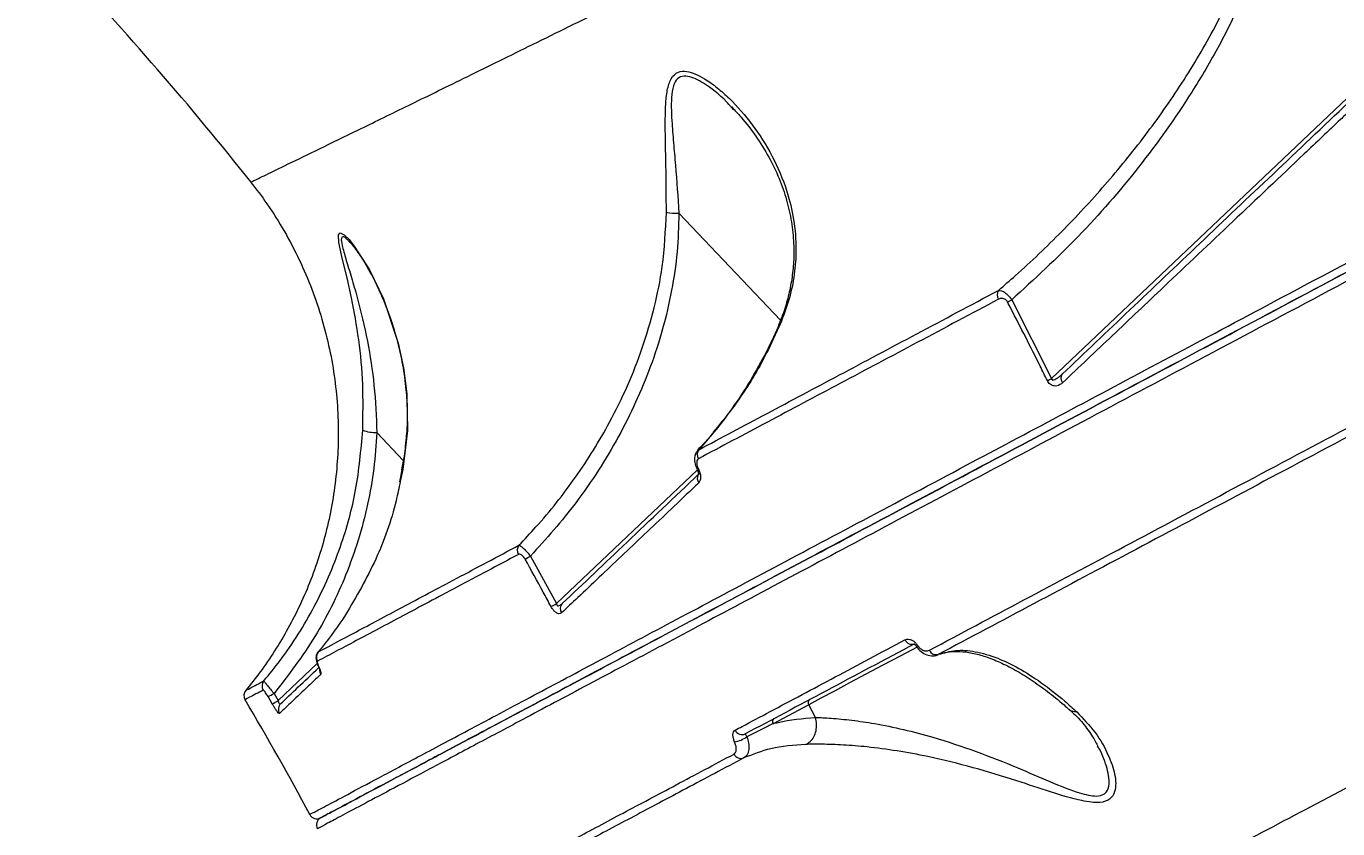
# Model space of a CAD drawing. Header units: millimetres. Extents: x -10374 to 11119, y -8221 to 9433.
# Drawn here: x -1353 to -1190.7, y -2040.6 to -1941.3 of the extents above; entities that cross this region are included whole.
import ezdxf

# ---------------------------------------------------------------- set-up
doc = ezdxf.new("R2010")
doc.units = ezdxf.units.MM
for name, color, linetype in [('DIKOM_ОБЪЕКТ', 7, 'Continuous'), ('DIKOM_РАЗМЕР_ЗОНА', 7, 'Continuous'), ('DIKOM_РАЗМЕР_ОБЪЕКТА', 7, 'Continuous')]:
    doc.layers.add(name, color=color, linetype=linetype)
doc.styles.add('style1', font='arial.ttf', dxfattribs={"width": 0.8})
doc.dimstyles.new('1-50', dxfattribs={"dimtxt": 300, "dimasz": 200, "dimexe": 100, "dimexo": 0, "dimgap": 100, "dimtad": 0, "dimdec": 0, "dimtxsty": 'style1', "dimcen": 0, "dimclrd": 7, "dimclre": 7, "dimadec": 1, "dimazin": 2, "dimtfac": 1, "dimtdec": 0, "dimtmove": 1, "dimatfit": 3, "dimfxl": 0, "dimlwd": 25, "dimlwe": 18, "dimarcsym": 0})

# ---------------------------------------------------------------- blocks, each defined once
blk = doc.blocks.new('*D16')
at = {"layer": 'Defpoints', "color": 0, "transparency": 16777216}
for p in [(-9045.1, 5161.67), (3694.49, 5161.67), (1813.16, -6719.94)]:
    blk.add_point(p, dxfattribs=at)
at = {"layer": 'DIKOM_РАЗМЕР_ОБЪЕКТА', "color": 7, "lineweight": 18, "transparency": 16777216}
for p, q in [((3694.49, 5161.67), (-9145.1, 5161.67)), ((1813.16, -6719.94), (-9145.1, -6719.94))]:
    blk.add_line(p, q, dxfattribs=at)
at = {"layer": 'DIKOM_РАЗМЕР_ОБЪЕКТА', "color": 7, "lineweight": 25, "transparency": 16777216}
for p, q in [((-9045.1, 4961.67), (-9045.1, -0.45)), ((-9045.1, -6519.94), (-9045.1, -1080.23))]:
    blk.add_line(p, q, dxfattribs=at)
at = {"layer": 'DIKOM_РАЗМЕР_ОБЪЕКТА', "color": 7, "transparency": 16777216}
for points in [[(-9078.43, 4961.67), (-9011.76, 4961.67), (-9045.1, 5161.67)], [(-9078.43, -6519.94), (-9011.76, -6519.94), (-9045.1, -6719.94)]]:
    blk.add_solid(points, dxfattribs=at)
at = {"layer": 'DIKOM_РАЗМЕР_ОБЪЕКТА', "color": 0, "transparency": 16777216, "insert": (-9045.1, -540.34), "char_height": 300, "attachment_point": 5, "rotation": 90, "style": 'style1'}
blk.add_mtext('11900', dxfattribs=at)
blk = doc.blocks.new('*D15')
at = {"layer": 'Defpoints', "color": 0, "transparency": 16777216}
for p in [(-5227.87, 8308.78), (9119.43, -1150.4), (-5227.87, -1991.82)]:
    blk.add_point(p, dxfattribs=at)
at = {"layer": 'DIKOM_РАЗМЕР_ОБЪЕКТА', "color": 7, "lineweight": 18, "transparency": 16777216}
for p, q in [((-5227.87, -1991.82), (-5227.87, 8408.78)), ((9119.43, -1150.4), (9119.43, 8408.78))]:
    blk.add_line(p, q, dxfattribs=at)
at = {"layer": 'DIKOM_РАЗМЕР_ОБЪЕКТА', "color": 7, "lineweight": 25, "transparency": 16777216}
for p, q in [((-5027.87, 8308.78), (187.44, 8308.78)), ((8919.43, 8308.78), (1267.22, 8308.78))]:
    blk.add_line(p, q, dxfattribs=at)
at = {"layer": 'DIKOM_РАЗМЕР_ОБЪЕКТА', "color": 7, "transparency": 16777216}
for points in [[(-5027.87, 8342.11), (-5027.87, 8275.44), (-5227.87, 8308.78)], [(8919.43, 8342.11), (8919.43, 8275.44), (9119.43, 8308.78)]]:
    blk.add_solid(points, dxfattribs=at)
at = {"layer": 'DIKOM_РАЗМЕР_ОБЪЕКТА', "color": 0, "transparency": 16777216, "insert": (727.33, 8308.78), "char_height": 300, "attachment_point": 5, "style": 'style1'}
blk.add_mtext('14350', dxfattribs=at)
blk = doc.blocks.new('*D14')
at = {"layer": 'Defpoints', "color": 0, "transparency": 16777216}
for p in [(-7515.85, 9236.32), (11119.43, -1423.4), (-7515.85, -2401.58)]:
    blk.add_point(p, dxfattribs=at)
at = {"layer": 'DIKOM_РАЗМЕР_ЗОНА', "color": 7, "lineweight": 18, "transparency": 16777216}
for p, q in [((-7515.85, -2401.58), (-7515.85, 9336.32)), ((11119.43, -1423.4), (11119.43, 9336.32))]:
    blk.add_line(p, q, dxfattribs=at)
at = {"layer": 'DIKOM_РАЗМЕР_ЗОНА', "color": 7, "lineweight": 25, "transparency": 16777216}
for p, q in [((-7315.85, 9236.32), (77.56, 9236.32)), ((10919.43, 9236.32), (1157.34, 9236.32))]:
    blk.add_line(p, q, dxfattribs=at)
at = {"layer": 'DIKOM_РАЗМЕР_ЗОНА', "color": 7, "transparency": 16777216}
for points in [[(-7315.85, 9269.65), (-7315.85, 9202.98), (-7515.85, 9236.32)], [(10919.43, 9269.65), (10919.43, 9202.98), (11119.43, 9236.32)]]:
    blk.add_solid(points, dxfattribs=at)
at = {"layer": 'DIKOM_РАЗМЕР_ЗОНА', "color": 0, "transparency": 16777216, "insert": (617.45, 9236.32), "char_height": 300, "attachment_point": 5, "style": 'style1'}
blk.add_mtext('18650', dxfattribs=at)
blk = doc.blocks.new('*D13')
at = {"layer": 'Defpoints', "color": 0, "transparency": 16777216}
for p in [(-10176.97, 7112.81), (3082.33, 7112.81), (2015.48, -8221.4)]:
    blk.add_point(p, dxfattribs=at)
at = {"layer": 'DIKOM_РАЗМЕР_ЗОНА', "color": 7, "lineweight": 18, "transparency": 16777216}
for p, q in [((3082.33, 7112.81), (-10276.97, 7112.81)), ((2015.48, -8221.4), (-10276.97, -8221.4))]:
    blk.add_line(p, q, dxfattribs=at)
at = {"layer": 'DIKOM_РАЗМЕР_ЗОНА', "color": 7, "lineweight": 25, "transparency": 16777216}
for p, q in [((-10176.97, 6912.81), (-10176.97, -14.41)), ((-10176.97, -8021.4), (-10176.97, -1094.19))]:
    blk.add_line(p, q, dxfattribs=at)
at = {"layer": 'DIKOM_РАЗМЕР_ЗОНА', "color": 7, "transparency": 16777216}
for points in [[(-10210.3, 6912.81), (-10143.64, 6912.81), (-10176.97, 7112.81)], [(-10210.3, -8021.4), (-10143.64, -8021.4), (-10176.97, -8221.4)]]:
    blk.add_solid(points, dxfattribs=at)
at = {"layer": 'DIKOM_РАЗМЕР_ЗОНА', "color": 0, "transparency": 16777216, "insert": (-10176.97, -554.3), "char_height": 300, "attachment_point": 5, "rotation": 90, "style": 'style1'}
blk.add_mtext('15300', dxfattribs=at)

msp = doc.modelspace()

# ---------------------------------------------------------------- linework, layer by layer
at = {"layer": 'DIKOM_ОБЪЕКТ', "color": 7, "linetype": 'Continuous', "lineweight": 15}
for p, q in [((-1226.07, -1984.88), (-1184.7, -1945.63)), ((-1265.39, -1951.64), (-1265.7, -1951.3)), ((-1259.64, -1977.67), (-1272.2, -1964.43)), ((-1312.93, -1968.04), (-1313.08, -1967.86)), ((-1313.03, -1967.91), (-1312.94, -1968)), ((-1231.01, -1975.14), (-1226.07, -1984.88)), ((-1306.31, -1995), (-1309.58, -1991.55)), ((-1267.86, -1991.53), (-1269.75, -1993.68)), ((-1267.94, -1991.55), (-1267.86, -1991.53)), ((-1269.86, -1993.77), (-1269.75, -1993.68)), ((-1306.48, -1996.15), (-1306.78, -1997.64)), ((-1306.35, -1996.13), (-1306.68, -1997.62)), ((-1306.39, -1996.16), (-1306.35, -1996.13)), ((-1306.39, -1996.17), (-1306.39, -1996.16)), ((-1287.37, -2012.72), (-1269.92, -1996.17)), ((-1269.96, -1996.08), (-1269.96, -1996.09)), ((-1290.58, -2006.86), (-1287.37, -2012.72)), ((-1240.17, -2019.08), (-1240.07, -2019.03)), ((-1321.8, -2024.72), (-1316.96, -2020.13)), ((-1323.82, -2022.42), (-1323.56, -2022.28)), ((-1325.81, -2023.47), (-1325.77, -2023.45)), ((-1322.31, -2023.84), (-1321.8, -2024.72)), ((-1322.54, -2025.11), (-1323.05, -2024.23)), ((-1256.13, -2025.23), (-1260.54, -2027.58)), ((-1255.3, -2026.81), (-1256.13, -2025.23)), ((-1255.3, -2026.81), (-1255.3, -2026.81))]:
    msp.add_line(p, q, dxfattribs=at)
at = {"layer": 'DIKOM_ОБЪЕКТ', "color": 7, "linetype": 'Continuous', "lineweight": 15, "flags": 128}
for points in [[(-1312.71, -1974.89), (-1313.27, -1972.41), (-1313.82, -1970.13), (-1314.28, -1968.05), (-1314.34, -1967.1), (-1314.11, -1966.83), (-1313.61, -1967.1), (-1313.03, -1967.69), (-1312.38, -1968.5), (-1310.51, -1971.43), (-1308.78, -1975), (-1306.93, -1980.51), (-1306.29, -1983.57), (-1305.89, -1986.78), (-1305.81, -1991.3), (-1306.35, -1996.13), (-1306.35, -1996.13)], [(-1259.82, -1978.17), (-1259.79, -1978.14), (-1259.65, -1978.13)], [(-1242.72, -2018.1), (-1244.82, -2019.22), (-1246.97, -2020.36), (-1249.06, -2021.47), (-1251.07, -2022.54), (-1252.94, -2023.54), (-1254.64, -2024.44), (-1256.13, -2025.23)], [(-1242.8, -2018.02), (-1242.8, -2018.02), (-1242.8, -2018), (-1242.79, -2017.98), (-1242.77, -2017.95), (-1242.73, -2017.91), (-1242.68, -2017.86)], [(-1316.83, -2020.46), (-1316.82, -2020.48), (-1316.77, -2020.53)]]:
    msp.add_lwpolyline(points, dxfattribs=at)
at = {"layer": 'DIKOM_ОБЪЕКТ', "color": 7, "linetype": 'Continuous', "lineweight": 15}
for centre, radius, start, end in [((-1644.11, -2213.4), 407, 38.402, 43.5), ((-1272.27, -1955.65), 8.78, 260.24, 270.4362), ((-1231.77, -1974.5), 1.03, 149.0606, 212.6966), ((-1237.67, -1962.31), 14.45, 295.1025, 297.436), ((-1231.89, -1972.85), 13.36, 293.324, 295.8602), ((-1224.09, -1984.83), 0.837, 141.6167, 222.0722), ((-1309.68, -1986.68), 4.88, 250.2888, 271.205), ((-1268.92, -1994.26), 1.01, 145.1162, 211.8438), ((-1269.91, -1995.9), 0.19, 257.636, 306.0579), ((-1268.98, -1997.23), 0.943, 150.3555, 216.0541), ((-1291.19, -2006.11), 1.01, 143.0632, 211.3237), ((-1296.12, -1997), 11.31, 295.5565, 299.3516), ((-1292.35, -2003.49), 10.5, 294.26, 298.3574), ((-1285.97, -2013.36), 0.928, 135.7622, 214.106), ((-1243.37, -2016.84), 0.922, 203.472, 291.9093), ((-1316.07, -2019.34), 1, 141.0483, 210.8825), ((-1240.35, -2018.11), 0.93, 203.7881, 288.7615), ((-1315.68, -2020.97), 1, 175.151, 211.1479), ((-1322.79, -2022.92), 1, 140.6399, 210.699), ((-1325.04, -2024.11), 1, 140.0279, 210.7238), ((-1325.91, -2017.96), 6.89, 294.4944, 301.4447), ((-1644.11, -2213.4), 370, 28.1545, 30.6786), ((-1325.32, -2018.94), 6.77, 294.2638, 301.3321), ((-1320.78, -2025.81), 0.994, 133.6248, 210.4941), ((-1255.76, -2024.98), 0.454, 126.1903, 214.4318), ((-1260.17, -2027.32), 0.454, 126.3145, 214.3929), ((-1264.38, -2027.98), 0.944, 205.1051, 294.073), ((-1266.29, -2025.38), 4.58, 282.4593, 303.1877), ((-1264.52, -2030.93), 0.951, 205.5011, 291.4878), ((-1317.01, -2038.35), 1, 208.1344, 298), ((-1316.07, -2040.11), 1, 118, 208.0474), ((-1316.07, -2040.11), 1, 117.9893, 208.0694)]:
    msp.add_arc(centre, radius, start, end, dxfattribs=at)
for points, knots in [([(-1316.54, -2039.23), (-1316.49, -2039.2), (-1316.36, -2039.13), (-1315.17, -2038.5), (-1312.69, -2037.18), (-1309.04, -2035.24), (-1304.26, -2032.7), (-1298.36, -2029.56), (-1291.36, -2025.84), (-1283.25, -2021.53), (-1274.05, -2016.64), (-1263.81, -2011.2), (-1252.59, -2005.23), (-1240.42, -1998.76), (-1227.34, -1991.8), (-1213.35, -1984.36), (-1198.49, -1976.46), (-1182.83, -1968.13), (-1166.42, -1959.41), (-1149.35, -1950.33), (-1131.66, -1940.93), (-1113.38, -1931.21), (-1094.54, -1921.19), (-1075.2, -1910.91), (-1055.47, -1900.41), (-1035.42, -1889.76), (-1015.12, -1878.96), (-994.6, -1868.05), (-973.9, -1857.04), (-953.08, -1845.97), (-932.24, -1834.89), (-911.47, -1823.85), (-892.16, -1813.58), (-874.3, -1804.09), (-857.88, -1795.35), (-841.64, -1786.72), (-825.43, -1778.1), (-809.3, -1769.53), (-793.29, -1761.01), (-777.59, -1752.66), (-767.44, -1747.27), (-762.37, -1744.57)], [0, 0, 0, 0, 0.015652, 0.042489, 0.069411, 0.096375, 0.12334, 0.150262, 0.177099, 0.203936, 0.230857, 0.257822, 0.284787, 0.311708, 0.338545, 0.365382, 0.392304, 0.419269, 0.446234, 0.473155, 0.499992, 0.526829, 0.553751, 0.580716, 0.60768, 0.634602, 0.661439, 0.688276, 0.715198, 0.742163, 0.769128, 0.796049, 0.822886, 0.844632, 0.866401, 0.888169, 0.909915, 0.932423, 0.954957, 0.977491, 1, 1, 1, 1]), ([(-761.46, -1745.22), (-764.99, -1747.1), (-774.56, -1752.18), (-790.65, -1760.74), (-809.83, -1770.94), (-829.48, -1781.39), (-849.48, -1792.02), (-869.76, -1802.81), (-890.25, -1813.7), (-910.92, -1824.69), (-931.73, -1835.76), (-952.62, -1846.87), (-973.49, -1857.96), (-994.25, -1869), (-1014.82, -1879.93), (-1035.16, -1890.75), (-1055.26, -1901.44), (-1075.04, -1911.96), (-1094.42, -1922.26), (-1113.31, -1932.3), (-1131.63, -1942.05), (-1149.36, -1951.47), (-1166.47, -1960.57), (-1182.92, -1969.32), (-1198.63, -1977.67), (-1213.52, -1985.58), (-1227.54, -1993.04), (-1240.65, -2000.01), (-1252.85, -2006.5), (-1264.1, -2012.48), (-1274.36, -2017.94), (-1283.58, -2022.84), (-1291.33, -2026.96), (-1297.78, -2030.39), (-1303.08, -2033.21), (-1307.56, -2035.59), (-1311.19, -2037.52), (-1313.94, -2038.98), (-1315.82, -2039.98), (-1316.78, -2040.49), (-1316.9, -2040.56), (-1316.95, -2040.58)], [0, 0, 0, 0, 0.015653, 0.04249, 0.069412, 0.096376, 0.123341, 0.150263, 0.1771, 0.203937, 0.230858, 0.257823, 0.284788, 0.31171, 0.338547, 0.365384, 0.392306, 0.41927, 0.446235, 0.473157, 0.499994, 0.526831, 0.553752, 0.580717, 0.607682, 0.634603, 0.661441, 0.688278, 0.715199, 0.742164, 0.769129, 0.79605, 0.822887, 0.845967, 0.869168, 0.892397, 0.915626, 0.938828, 0.961588, 0.984348, 1, 1, 1, 1]), ([(-796.36, -1829.79), (-801.6, -1832.51), (-812.09, -1837.93), (-828.16, -1846.26), (-844.41, -1854.69), (-861.06, -1863.34), (-878.07, -1872.19), (-895.41, -1881.22), (-912.8, -1890.29), (-930.78, -1899.68), (-949.31, -1909.36), (-968.35, -1919.32), (-987.25, -1929.21), (-1005.92, -1939), (-1024.29, -1948.63), (-1042.27, -1958.06), (-1059.82, -1967.28), (-1076.93, -1976.26), (-1093.55, -1985), (-1109.63, -1993.46), (-1125.08, -2001.58), (-1139.83, -2009.34), (-1153.84, -2016.72), (-1167.12, -2023.71), (-1179.64, -2030.31), (-1191.34, -2036.47), (-1202.16, -2042.17), (-1212.24, -2047.49), (-1221.5, -2052.37), (-1229.86, -2056.77), (-1237.14, -2060.61), (-1243.27, -2063.85), (-1248.34, -2066.52), (-1250.74, -2067.79), (-1251.93, -2068.42)], [0, 0, 0, 0, 0.027767, 0.055566, 0.083366, 0.111132, 0.140038, 0.16898, 0.197923, 0.226828, 0.258638, 0.290548, 0.322511, 0.354472, 0.386382, 0.418191, 0.449895, 0.4817, 0.513555, 0.545411, 0.577215, 0.608919, 0.640547, 0.672276, 0.704055, 0.735834, 0.767563, 0.799191, 0.832594, 0.866026, 0.899429, 0.932943, 0.966486, 1, 1, 1, 1]), ([(-1325.08, -1960.52), (-1325.04, -1960.5), (-1324.97, -1960.47), (-1323.45, -1959.73), (-1320.75, -1958.42), (-1316.88, -1956.55), (-1312.01, -1954.17), (-1306.22, -1951.35), (-1299.38, -1948), (-1291.47, -1944.11), (-1282.49, -1939.69), (-1272.71, -1934.85), (-1262.2, -1929.63), (-1251.06, -1924.08), (-1239.04, -1918.07), (-1226.15, -1911.59), (-1212.45, -1904.7), (-1202.75, -1899.79), (-1197.9, -1897.33)], [0, 0, 0, 0, 0.051493, 0.116818, 0.183081, 0.249344, 0.311579, 0.373864, 0.4361, 0.50015, 0.564252, 0.628302, 0.689412, 0.750566, 0.811677, 0.874435, 0.937241, 1, 1, 1, 1]), ([(-1232.66, -1973.97), (-1231.95, -1973.36), (-1229.26, -1971.03), (-1224.78, -1966.75), (-1219.41, -1960.97), (-1214.42, -1954.84), (-1209.83, -1948.33), (-1205.74, -1941.41), (-1202.27, -1934.06), (-1200.09, -1927.58), (-1198.91, -1922.19), (-1198.63, -1919.41), (-1198.5, -1918.02)], [0, 0, 0, 0, 0.041993, 0.159523, 0.277494, 0.395318, 0.513119, 0.633877, 0.754564, 0.875868, 0.937948, 1, 1, 1, 1]), ([(-1197.36, -1918.15), (-1197.41, -1918.85), (-1197.6, -1921.57), (-1198.43, -1926.24), (-1200.11, -1932.05), (-1202.41, -1937.88), (-1205.27, -1943.7), (-1209.46, -1950.82), (-1215.17, -1958.82), (-1222.63, -1967.44), (-1228.22, -1972.57), (-1231.01, -1975.14)], [0, 0, 0, 0, 0.031072, 0.11984, 0.208955, 0.297929, 0.396822, 0.495741, 0.66363, 0.831973, 1, 1, 1, 1]), ([(-1317.89, -2038.82), (-1317.78, -2038.76), (-1317.56, -2038.64), (-1315.79, -2037.7), (-1312.94, -2036.19), (-1308.88, -2034.03), (-1303.61, -2031.22), (-1297.24, -2027.84), (-1289.83, -2023.9), (-1281.43, -2019.43), (-1271.92, -2014.38), (-1261.29, -2008.72), (-1249.53, -2002.47), (-1237.44, -1996.04), (-1225.23, -1989.55), (-1213.07, -1983.08), (-1200.24, -1976.26), (-1186.77, -1969.1), (-1172.81, -1961.68), (-1158.44, -1954.03), (-1145.25, -1947.02), (-1136.72, -1942.48), (-1133.24, -1940.64)], [0, 0, 0, 0, 0.053021, 0.106093, 0.159125, 0.213697, 0.268314, 0.322886, 0.375918, 0.428991, 0.482023, 0.536595, 0.591212, 0.645784, 0.691938, 0.738147, 0.784356, 0.831002, 0.877648, 0.92312, 0.968695, 1, 1, 1, 1]), ([(-1132.33, -1941.28), (-1135.8, -1943.13), (-1145.21, -1948.13), (-1160.08, -1956.04), (-1176.73, -1964.89), (-1192.68, -1973.37), (-1207.85, -1981.44), (-1222.19, -1989.06), (-1235.63, -1996.21), (-1248.14, -2002.86), (-1259.71, -2009.01), (-1270.31, -2014.65), (-1279.9, -2019.75), (-1288.44, -2024.29), (-1295.88, -2028.24), (-1302.18, -2031.6), (-1307.38, -2034.36), (-1311.45, -2036.52), (-1314.36, -2038.07), (-1316.2, -2039.05), (-1316.43, -2039.17), (-1316.54, -2039.23)], [0, 0, 0, 0, 0.031308, 0.084982, 0.138827, 0.192757, 0.246687, 0.300531, 0.354206, 0.40788, 0.461724, 0.515654, 0.569584, 0.623428, 0.677103, 0.730778, 0.784621, 0.838551, 0.892481, 0.946325, 1, 1, 1, 1]), ([(-1273.75, -1964.31), (-1273.76, -1962.36), (-1273.77, -1959.42), (-1273.87, -1955.63), (-1273.9, -1953.11), (-1273.85, -1950.96), (-1273.68, -1949.18), (-1273.23, -1947.68), (-1272.37, -1946.86), (-1271.26, -1946.81), (-1270.15, -1947.16), (-1268.87, -1947.84), (-1267.45, -1948.86), (-1265.41, -1950.69), (-1263.02, -1953.43), (-1260.57, -1957.28), (-1258.87, -1961.25), (-1257.92, -1965.18), (-1257.63, -1968.63), (-1257.86, -1971.99), (-1258.49, -1975.09), (-1259.27, -1977.13), (-1259.65, -1978.13)], [0, 0, 0, 0, 0.086693, 0.131401, 0.176074, 0.208199, 0.240901, 0.27442, 0.308253, 0.337744, 0.365053, 0.393038, 0.432878, 0.472763, 0.554547, 0.639695, 0.726413, 0.788998, 0.852849, 0.902092, 0.952589, 1, 1, 1, 1]), ([(-1265.7, -1951.3), (-1265.91, -1951.07), (-1266.97, -1949.88), (-1268.51, -1948.69), (-1270.14, -1947.77), (-1271.12, -1947.42), (-1272.05, -1947.45), (-1272.55, -1947.91), (-1272.92, -1948.64), (-1273.13, -1949.65), (-1273.16, -1951.27), (-1273.07, -1953.27), (-1272.88, -1955.68), (-1272.53, -1959.47), (-1272.33, -1962.44), (-1272.2, -1964.43)], [0, 0, 0, 0, 0.036868, 0.192902, 0.24412, 0.296335, 0.353055, 0.408738, 0.41935, 0.485748, 0.547857, 0.611315, 0.706986, 0.802738, 1, 1, 1, 1]), ([(-1224.74, -1984.31), (-1221.98, -1981.69), (-1216.46, -1976.45), (-1207.74, -1968.17), (-1198.73, -1959.63), (-1192.46, -1953.68), (-1189.32, -1950.7)], [0, 0, 0, 0, 0.249269, 0.498539, 0.749271, 1, 1, 1, 1]), ([(-1265.67, -1951.27), (-1265.28, -1951.69), (-1264.21, -1952.82), (-1262.64, -1954.86), (-1261.05, -1957.39), (-1259.78, -1960.04), (-1258.84, -1962.72), (-1258.24, -1965.42), (-1257.96, -1967.99), (-1257.97, -1970.37), (-1258.2, -1972.56), (-1258.63, -1974.68), (-1259.16, -1976.55), (-1259.64, -1977.69), (-1259.84, -1978.17)], [0, 0, 0, 0, 0.064508, 0.176374, 0.28858, 0.394976, 0.495647, 0.591222, 0.682632, 0.756296, 0.826283, 0.892355, 0.955056, 1, 1, 1, 1]), ([(-1189.18, -1951.74), (-1189.56, -1952.1), (-1191.45, -1953.89), (-1196.33, -1958.52), (-1203.68, -1965.48), (-1211.55, -1972.93), (-1218.56, -1979.57), (-1222.66, -1983.45), (-1224.71, -1985.39)], [0, 0, 0, 0, 0.029988, 0.149945, 0.390055, 0.630165, 0.815084, 1, 1, 1, 1]), ([(-1325.18, -1960.6), (-1324.5, -1961.47), (-1323, -1963.41), (-1321, -1966.63), (-1319.14, -1970.16), (-1317.59, -1973.79), (-1316.35, -1977.48), (-1315.4, -1981.21), (-1314.76, -1984.96), (-1314.4, -1988.69), (-1314.32, -1992.4), (-1314.51, -1996.05), (-1314.96, -1999.63), (-1315.65, -2003.12), (-1316.58, -2006.5), (-1317.71, -2009.75), (-1319.04, -2012.85), (-1320.55, -2015.8), (-1322.2, -2018.58), (-1323.94, -2021.14), (-1325.2, -2022.71), (-1325.81, -2023.47)], [0, 0, 0, 0, 0.0488, 0.108249, 0.166913, 0.224832, 0.28204, 0.338556, 0.394386, 0.449538, 0.504, 0.55776, 0.610794, 0.663068, 0.714539, 0.765154, 0.814838, 0.863504, 0.911044, 0.957311, 1, 1, 1, 1]), ([(-1292, -2005.51), (-1291.29, -2004.76), (-1288.77, -2002.1), (-1284.85, -1997.12), (-1281.16, -1991.2), (-1278.51, -1985.79), (-1276.65, -1981.06), (-1275.2, -1976.13), (-1274.05, -1970.53), (-1273.86, -1966.55), (-1273.75, -1964.31)], [0, 0, 0, 0, 0.067268, 0.238606, 0.412174, 0.521213, 0.630241, 0.742523, 0.854781, 1, 1, 1, 1]), ([(-1272.2, -1964.43), (-1272.25, -1966.03), (-1272.34, -1969.22), (-1273.05, -1974.01), (-1274.15, -1978.76), (-1275.66, -1983.4), (-1277.5, -1987.84), (-1279.65, -1992.12), (-1282.12, -1996.26), (-1285.61, -2001.32), (-1288.63, -2004.69), (-1290.58, -2006.86)], [0, 0, 0, 0, 0.100649, 0.201316, 0.305242, 0.409184, 0.509637, 0.610097, 0.712666, 0.815236, 1, 1, 1, 1]), ([(-1313.08, -1967.86), (-1313.16, -1967.77), (-1313.45, -1967.43), (-1313.81, -1967.26), (-1314.04, -1967.47), (-1313.89, -1968.47), (-1313.4, -1970.16), (-1312.73, -1972.35), (-1311.76, -1975.69), (-1310.72, -1980.11), (-1309.83, -1985.73), (-1309.66, -1989.6), (-1309.58, -1991.55)], [0, 0, 0, 0, 0.016968, 0.067481, 0.117579, 0.178127, 0.259281, 0.351472, 0.443831, 0.634888, 0.815395, 1, 1, 1, 1]), ([(-1313.06, -1967.84), (-1313.06, -1967.84), (-1313.01, -1967.89), (-1312.76, -1968.15), (-1312.34, -1968.69), (-1311.71, -1969.56), (-1310.9, -1970.84), (-1309.94, -1972.59), (-1308.89, -1974.81), (-1307.88, -1977.41), (-1307.02, -1980.22), (-1306.36, -1983.21), (-1305.96, -1986.06), (-1305.81, -1988.91), (-1305.82, -1990.8), (-1305.94, -1991.82), (-1305.94, -1991.89)], [0, 0, 0, 0, 0.00116, 0.031783, 0.071509, 0.122201, 0.188963, 0.277534, 0.373667, 0.480074, 0.598007, 0.701593, 0.811503, 0.899526, 0.993658, 1, 1, 1, 1]), ([(-1311.33, -1991.27), (-1311.3, -1989.38), (-1311.23, -1985.54), (-1311.75, -1980.01), (-1312.39, -1976.6), (-1312.71, -1974.89)], [0, 0, 0, 0, 0.327178, 0.663677, 1, 1, 1, 1]), ([(-1232.64, -1975.06), (-1236.02, -1976.86), (-1242.77, -1980.45), (-1252.29, -1985.5), (-1261.37, -1990.33), (-1266.98, -1993.31), (-1269.78, -1994.8)], [0, 0, 0, 0, 0.249123, 0.498243, 0.749121, 1, 1, 1, 1]), ([(-1269.75, -1993.68), (-1266.97, -1992.21), (-1261.41, -1989.25), (-1252.36, -1984.45), (-1242.85, -1979.39), (-1236.06, -1975.78), (-1232.66, -1973.97)], [0, 0, 0, 0, 0.249121, 0.498242, 0.749122, 1, 1, 1, 1]), ([(-1232.66, -1973.97), (-1232.54, -1973.97), (-1232.3, -1973.96), (-1231.82, -1974.24), (-1231.36, -1974.66), (-1231.12, -1974.99), (-1231.01, -1975.14)], [0, 0, 0, 0, 0.282973, 0.567497, 0.811278, 1, 1, 1, 1]), ([(-1231.54, -1975.4), (-1231.57, -1975.34), (-1231.64, -1975.23), (-1231.8, -1975.08), (-1232, -1974.98), (-1232.31, -1974.93), (-1232.51, -1975.01), (-1232.64, -1975.06)], [0, 0, 0, 0, 0.121363, 0.252294, 0.411572, 0.599501, 1, 1, 1, 1]), ([(-1226.6, -1985.13), (-1226.9, -1984.53), (-1228.37, -1981.54), (-1230.02, -1978.3), (-1231.4, -1975.67), (-1231.54, -1975.4)], [0, 0, 0, 0, 0.183176, 0.915884, 1, 1, 1, 1]), ([(-1259.82, -1978.17), (-1259.84, -1978.24), (-1260.37, -1979.55), (-1261.58, -1982.04), (-1263.58, -1985.57), (-1265.7, -1988.76), (-1267.26, -1990.68), (-1267.96, -1991.53)], [0, 0, 0, 0, 0.013698, 0.269442, 0.527634, 0.789096, 1, 1, 1, 1]), ([(-1259.65, -1978.13), (-1260.2, -1979.33), (-1261.55, -1982.31), (-1264.22, -1986.86), (-1266.64, -1989.96), (-1267.86, -1991.53)], [0, 0, 0, 0, 0.251279, 0.623479, 1, 1, 1, 1]), ([(-1224.71, -1985.39), (-1224.92, -1985.56), (-1225.23, -1985.79), (-1225.75, -1985.81), (-1226.09, -1985.71), (-1226.37, -1985.49), (-1226.52, -1985.29), (-1226.59, -1985.16), (-1226.6, -1985.13)], [0, 0, 0, 0, 0.403035, 0.573285, 0.745139, 0.853337, 0.961707, 1, 1, 1, 1]), ([(-1226.07, -1984.88), (-1226.06, -1984.89), (-1226.06, -1984.93), (-1226.05, -1984.97), (-1226.03, -1985.01), (-1226, -1985.03), (-1225.96, -1985.05), (-1225.84, -1985.07), (-1225.65, -1984.99), (-1225.36, -1984.83), (-1225.05, -1984.6), (-1224.85, -1984.41), (-1224.74, -1984.31)], [0, 0, 0, 0, 0.025454, 0.051817, 0.078315, 0.08648, 0.115091, 0.152822, 0.302897, 0.490697, 0.749049, 1, 1, 1, 1]), ([(-1323.56, -2022.28), (-1322.89, -2021.45), (-1320.55, -2018.57), (-1317.12, -2013.11), (-1314.02, -2005.99), (-1311.98, -1998.63), (-1311.55, -1993.74), (-1311.33, -1991.27)], [0, 0, 0, 0, 0.095312, 0.32894, 0.568011, 0.781794, 1, 1, 1, 1]), ([(-1309.58, -1991.55), (-1309.68, -1993.04), (-1309.89, -1996.03), (-1310.68, -2000.48), (-1311.84, -2004.9), (-1313.83, -2010.45), (-1317.05, -2017.01), (-1320.54, -2021.55), (-1322.31, -2023.84)], [0, 0, 0, 0, 0.126404, 0.252813, 0.38298, 0.513149, 0.753577, 1, 1, 1, 1]), ([(-1267.93, -1991.55), (-1268.13, -1991.79), (-1268.75, -1992.55), (-1269.43, -1993.25), (-1269.89, -1993.73)], [0, 0, 0, 0, 0.32201, 1, 1, 1, 1]), ([(-1241.2, -2018.49), (-1237.36, -2016.45), (-1229.68, -2012.37), (-1217.07, -2005.66), (-1203.75, -1998.58), (-1194.19, -1993.5), (-1189.41, -1990.96)], [0, 0, 0, 0, 0.248596, 0.497191, 0.748595, 1, 1, 1, 1]), ([(-1188.38, -1991.53), (-1193.1, -1994.03), (-1202.52, -1999.05), (-1215.79, -2006.1), (-1228.43, -2012.81), (-1236.17, -2016.93), (-1240.05, -2018.99)], [0, 0, 0, 0, 0.248593, 0.49719, 0.748594, 1, 1, 1, 1]), ([(-1305.94, -1991.89), (-1306.02, -1992.75), (-1306.14, -1994.17), (-1306.41, -1995.6), (-1306.52, -1996.15)], [0, 0, 0, 0, 0.613984, 1, 1, 1, 1]), ([(-1269.86, -1993.77), (-1269.93, -1993.86), (-1270.12, -1994.07), (-1270.26, -1994.52), (-1270.28, -1995.11), (-1270.17, -1995.66), (-1269.99, -1995.99), (-1269.94, -1996.08)], [0, 0, 0, 0, 0.141618, 0.340792, 0.580097, 0.880652, 1, 1, 1, 1]), ([(-1269.78, -1994.8), (-1269.81, -1994.82), (-1269.9, -1994.88), (-1269.99, -1995.07), (-1270.01, -1995.37), (-1269.95, -1995.71), (-1269.85, -1995.94), (-1269.8, -1996.05)], [0, 0, 0, 0, 0.104414, 0.345409, 0.575976, 0.787794, 1, 1, 1, 1]), ([(-1269.96, -1996.09), (-1269.95, -1996.1), (-1269.9, -1996.18), (-1269.84, -1996.36), (-1269.79, -1996.58), (-1269.78, -1996.72), (-1269.79, -1996.79), (-1269.79, -1996.77), (-1269.79, -1996.77)], [0, 0, 0, 0, 0.02948, 0.253117, 0.508809, 0.755174, 0.977269, 1, 1, 1, 1]), ([(-1269.8, -1996.05), (-1269.73, -1996.22), (-1269.58, -1996.55), (-1269.5, -1997.03), (-1269.53, -1997.49), (-1269.67, -1997.69), (-1269.74, -1997.79)], [0, 0, 0, 0, 0.23221, 0.46401, 0.714008, 1, 1, 1, 1]), ([(-1306.68, -1997.62), (-1306.85, -1998.41), (-1307.54, -2001.71), (-1309.54, -2007.39), (-1312.13, -2011.86), (-1313.45, -2014.12)], [0, 0, 0, 0, 0.135769, 0.562521, 1, 1, 1, 1]), ([(-1269.74, -1997.79), (-1270, -1998.03), (-1271.29, -1999.25), (-1274.57, -2002.36), (-1279.39, -2006.92), (-1283.7, -2011.01), (-1286.07, -2013.25), (-1286.73, -2013.88)], [0, 0, 0, 0, 0.041372, 0.20687, 0.538149, 0.869427, 1, 1, 1, 1]), ([(-1286.63, -2012.71), (-1284.03, -2010.25), (-1278.82, -2005.3), (-1272.74, -1999.53), (-1269.69, -1996.64)], [0, 0, 0, 0, 0.499175, 1, 1, 1, 1]), ([(-1316.84, -2018.71), (-1315.34, -2017.91), (-1312.33, -2016.31), (-1306.54, -2013.23), (-1299.89, -2009.7), (-1294.63, -2006.9), (-1292, -2005.51)], [0, 0, 0, 0, 0.248615, 0.497231, 0.748615, 1, 1, 1, 1]), ([(-1292, -2005.51), (-1291.93, -2005.52), (-1291.81, -2005.56), (-1291.48, -2005.83), (-1291.09, -2006.24), (-1290.77, -2006.61), (-1290.61, -2006.82), (-1290.58, -2006.86)], [0, 0, 0, 0, 0.243558, 0.487552, 0.71984, 0.941879, 1, 1, 1, 1]), ([(-1292.05, -2006.63), (-1294.66, -2008.02), (-1299.87, -2010.79), (-1306.52, -2014.32), (-1312.35, -2017.42), (-1315.4, -2019.04), (-1316.93, -2019.85)], [0, 0, 0, 0, 0.248615, 0.497232, 0.748616, 1, 1, 1, 1]), ([(-1291.24, -2007.21), (-1291.27, -2007.16), (-1291.35, -2007.02), (-1291.51, -2006.83), (-1291.7, -2006.67), (-1291.9, -2006.59), (-1292, -2006.62), (-1292.05, -2006.63)], [0, 0, 0, 0, 0.120877, 0.307507, 0.522878, 0.737493, 1, 1, 1, 1]), ([(-1288.04, -2013.06), (-1288.36, -2012.47), (-1289.41, -2010.51), (-1290.49, -2008.57), (-1291.24, -2007.21)], [0, 0, 0, 0, 0.299638, 1, 1, 1, 1]), ([(-1287.37, -2012.72), (-1287.36, -2012.76), (-1287.35, -2012.83), (-1287.31, -2012.91), (-1287.26, -2012.96), (-1287.19, -2012.99), (-1287.07, -2012.99), (-1286.87, -2012.92), (-1286.73, -2012.8), (-1286.63, -2012.71)], [0, 0, 0, 0, 0.104524, 0.174058, 0.229811, 0.304636, 0.39652, 0.608616, 1, 1, 1, 1]), ([(-1313.45, -2014.12), (-1314.38, -2015.48), (-1315.46, -2017.05), (-1316.68, -2018.51), (-1316.84, -2018.71)], [0, 0, 0, 0, 0.866618, 1, 1, 1, 1]), ([(-1286.73, -2013.88), (-1286.83, -2013.94), (-1286.98, -2014.03), (-1287.31, -2013.91), (-1287.61, -2013.68), (-1287.86, -2013.37), (-1287.99, -2013.15), (-1288.04, -2013.06)], [0, 0, 0, 0, 0.303822, 0.502294, 0.701681, 0.873237, 1, 1, 1, 1]), ([(-1265.23, -2028.38), (-1264.95, -2028.23), (-1263.54, -2027.48), (-1259.53, -2025.35), (-1252.96, -2021.86), (-1247.13, -2018.76), (-1244.22, -2017.21)], [0, 0, 0, 0, 0.044145, 0.220721, 0.610019, 1, 1, 1, 1]), ([(-1244.22, -2017.21), (-1244.15, -2017.18), (-1243.97, -2017.11), (-1243.65, -2017.12), (-1243.29, -2017.26), (-1242.96, -2017.5), (-1242.78, -2017.74), (-1242.68, -2017.86)], [0, 0, 0, 0, 0.165559, 0.411987, 0.620107, 0.80964, 1, 1, 1, 1]), ([(-1316.87, -2018.73), (-1316.93, -2018.82), (-1317.05, -2018.99), (-1317.12, -2019.28), (-1317.12, -2019.57), (-1317.06, -2019.92), (-1316.93, -2020.27), (-1316.79, -2020.54), (-1316.75, -2020.62)], [0, 0, 0, 0, 0.15109, 0.284175, 0.416194, 0.579599, 0.870321, 1, 1, 1, 1]), ([(-1243.03, -2017.7), (-1246.74, -2019.67), (-1254.19, -2023.63), (-1260.72, -2027.11), (-1263.99, -2028.85)], [0, 0, 0, 0, 0.499272, 1, 1, 1, 1]), ([(-1243.13, -2017.73), (-1243.12, -2017.73), (-1243.12, -2017.73), (-1243.02, -2017.78), (-1242.9, -2017.88), (-1242.81, -2018), (-1242.75, -2018.1), (-1242.72, -2018.16), (-1242.71, -2018.17)], [0, 0, 0, 0, 0.286798, 0.525312, 0.695988, 0.839208, 0.966384, 1, 1, 1, 1]), ([(-1242.8, -2018.02), (-1242.79, -2018.03), (-1242.65, -2018.28), (-1242.24, -2018.69), (-1241.53, -2019.12), (-1240.77, -2019.22), (-1240.19, -2019.12), (-1239.97, -2018.93), (-1239.93, -2018.9)], [0, 0, 0, 0, 0.005086, 0.237419, 0.474563, 0.726128, 0.949584, 1, 1, 1, 1]), ([(-1242.68, -2017.86), (-1242.6, -2017.98), (-1242.42, -2018.21), (-1242.09, -2018.45), (-1241.75, -2018.58), (-1241.44, -2018.59), (-1241.27, -2018.52), (-1241.2, -2018.49)], [0, 0, 0, 0, 0.192002, 0.383506, 0.590245, 0.83402, 1, 1, 1, 1]), ([(-1240.05, -2018.99), (-1239.36, -2018.8), (-1238, -2018.4), (-1235.53, -2018.58), (-1232.92, -2019.34), (-1230.16, -2020.65), (-1227.39, -2022.42), (-1224.95, -2024.31), (-1223.45, -2025.68), (-1222.95, -2026.13)], [0, 0, 0, 0, 0.161922, 0.323839, 0.493632, 0.638594, 0.783917, 0.928743, 1, 1, 1, 1]), ([(-1239.88, -2018.94), (-1239.5, -2018.84), (-1238.77, -2018.65), (-1237.45, -2018.61), (-1235.96, -2018.79), (-1234.29, -2019.24), (-1232.5, -2019.94), (-1230.61, -2020.9), (-1228.64, -2022.1), (-1226.61, -2023.56), (-1225.04, -2024.8), (-1224.13, -2025.64), (-1223.93, -2025.83)], [0, 0, 0, 0, 0.115229, 0.223294, 0.337921, 0.447972, 0.555802, 0.662607, 0.768083, 0.870837, 0.970813, 1, 1, 1, 1]), ([(-1321.47, -2025.1), (-1320.81, -2024.47), (-1319.59, -2023.31), (-1317.66, -2021.48), (-1316.76, -2020.63)], [0, 0, 0, 0, 0.533817, 1, 1, 1, 1]), ([(-1316.93, -2019.85), (-1316.93, -2019.86), (-1316.96, -2019.88), (-1316.97, -2019.99), (-1316.91, -2020.22), (-1316.82, -2020.43), (-1316.77, -2020.53)], [0, 0, 0, 0, 0.108581, 0.398408, 0.699635, 1, 1, 1, 1]), ([(-1316.84, -2020.46), (-1316.82, -2020.49), (-1316.76, -2020.62), (-1316.7, -2020.78), (-1316.66, -2020.9), (-1316.66, -2020.92), (-1316.66, -2020.92)], [0, 0, 0, 0, 0.139559, 0.525643, 0.810389, 1, 1, 1, 1]), ([(-1316.77, -2020.53), (-1316.71, -2020.67), (-1316.58, -2020.96), (-1316.5, -2021.28), (-1316.5, -2021.44), (-1316.53, -2021.48), (-1316.54, -2021.49)], [0, 0, 0, 0, 0.305371, 0.611454, 0.912568, 1, 1, 1, 1]), ([(-1325.77, -2023.45), (-1325.69, -2023.41), (-1325.54, -2023.33), (-1324.38, -2022.71), (-1323.82, -2022.42)], [0, 0, 0, 0, 0.522709, 1, 1, 1, 1]), ([(-1323.56, -2022.28), (-1323.55, -2022.31), (-1323.51, -2022.36), (-1323.29, -2022.65), (-1322.96, -2023.06), (-1322.62, -2023.48), (-1322.4, -2023.74), (-1322.31, -2023.84)], [0, 0, 0, 0, 0.219346, 0.438808, 0.656013, 0.873276, 1, 1, 1, 1]), ([(-1316.54, -2021.49), (-1316.64, -2021.59), (-1317.17, -2022.08), (-1318.44, -2023.29), (-1320.15, -2024.91), (-1321.14, -2025.85), (-1321.64, -2026.32)], [0, 0, 0, 0, 0.048062, 0.240322, 0.619879, 1, 1, 1, 1]), ([(-1323.65, -2023.43), (-1324.26, -2023.75), (-1325.49, -2024.4), (-1326.08, -2024.72), (-1325.89, -2024.62), (-1325.89, -2024.62)], [0, 0, 0, 0, 0.497002, 0.994004, 1, 1, 1, 1]), ([(-1323.05, -2024.23), (-1323.1, -2024.15), (-1323.2, -2023.99), (-1323.35, -2023.75), (-1323.49, -2023.56), (-1323.6, -2023.44), (-1323.63, -2023.43), (-1323.65, -2023.43)], [0, 0, 0, 0, 0.1798, 0.379993, 0.581174, 0.790678, 1, 1, 1, 1]), ([(-1321.64, -2026.32), (-1321.66, -2026.32), (-1321.71, -2026.32), (-1321.87, -2026.14), (-1322.09, -2025.84), (-1322.32, -2025.48), (-1322.47, -2025.23), (-1322.54, -2025.11)], [0, 0, 0, 0, 0.213148, 0.426462, 0.630603, 0.828964, 1, 1, 1, 1]), ([(-1321.8, -2024.72), (-1321.79, -2024.77), (-1321.78, -2024.87), (-1321.74, -2024.96), (-1321.7, -2025.04), (-1321.67, -2025.09), (-1321.62, -2025.13), (-1321.59, -2025.14), (-1321.53, -2025.14), (-1321.5, -2025.12), (-1321.47, -2025.1)], [0, 0, 0, 0, 0.17926, 0.319153, 0.369161, 0.516447, 0.556412, 0.716645, 0.765635, 1, 1, 1, 1]), ([(-1260.54, -2027.58), (-1260.34, -2027.52), (-1258.66, -2027.08), (-1256.87, -2026.93), (-1255.3, -2026.81)], [0, 0, 0, 0, 0.121389, 1, 1, 1, 1]), ([(-1222.95, -2026.13), (-1222.16, -2026.96), (-1220.57, -2028.62), (-1219.05, -2031.3), (-1218.29, -2033.46), (-1218.1, -2034.98), (-1218.22, -2036.09), (-1218.8, -2037.01), (-1220.17, -2037.46), (-1222.66, -2037.12), (-1226.16, -2036.07), (-1230.66, -2034.53), (-1235.74, -2032.99), (-1240.76, -2031.74), (-1245.2, -2030.92), (-1248.74, -2030.45), (-1251.87, -2030.2), (-1254.47, -2030.11), (-1255.87, -2030.13), (-1256.52, -2030.14)], [0, 0, 0, 0, 0.076078, 0.152138, 0.213208, 0.244504, 0.275715, 0.313014, 0.350635, 0.401263, 0.475804, 0.550768, 0.641768, 0.732637, 0.793829, 0.854934, 0.905539, 0.956102, 1, 1, 1, 1]), ([(-1256.52, -2030.14), (-1256.49, -2030.13), (-1256.29, -2030.05), (-1255.91, -2029.8), (-1255.48, -2029.24), (-1255.2, -2028.48), (-1255.12, -2027.63), (-1255.24, -2027.08), (-1255.3, -2026.81)], [0, 0, 0, 0, 0.031991, 0.204913, 0.403686, 0.602457, 0.80123, 1, 1, 1, 1]), ([(-1255.3, -2026.81), (-1255.3, -2026.81), (-1254.71, -2026.81), (-1253.28, -2026.9), (-1250.82, -2027.13), (-1247.8, -2027.57), (-1244.42, -2028.27), (-1240.17, -2029.38), (-1235.39, -2030.98), (-1230.55, -2032.89), (-1226.28, -2034.77), (-1223.37, -2035.94), (-1221.5, -2036.45), (-1220.43, -2036.59), (-1219.79, -2036.44), (-1219.24, -2036.05), (-1218.93, -2035.41), (-1218.94, -2034.3), (-1219.28, -2032.75), (-1219.76, -2031.37), (-1220.33, -2030.45), (-1220.42, -2030.31)], [0, 0, 0, 0, 0.000014, 0.05031, 0.109546, 0.168845, 0.241857, 0.31496, 0.424169, 0.533495, 0.621424, 0.708782, 0.736876, 0.76486, 0.798445, 0.804994, 0.845106, 0.880268, 0.915564, 0.986989, 1, 1, 1, 1]), ([(-1222.95, -2026.13), (-1222.99, -2026.13), (-1223.25, -2026.13), (-1223.62, -2026.07), (-1223.83, -2025.86), (-1223.9, -2025.79)], [0, 0, 0, 0, 0.101397, 0.700984, 1, 1, 1, 1]), ([(-1223.89, -2025.84), (-1223.69, -2026.01), (-1222.93, -2026.65), (-1221.86, -2027.93), (-1220.91, -2029.27), (-1220.51, -2030.08), (-1220.4, -2030.3)], [0, 0, 0, 0, 0.127276, 0.490865, 0.863882, 1, 1, 1, 1]), ([(-1265.31, -2029.85), (-1265.36, -2029.7), (-1265.48, -2029.38), (-1265.53, -2028.94), (-1265.45, -2028.56), (-1265.31, -2028.44), (-1265.23, -2028.38)], [0, 0, 0, 0, 0.221387, 0.474409, 0.737307, 1, 1, 1, 1]), ([(-1263.99, -2028.85), (-1263.99, -2028.85), (-1263.99, -2028.86), (-1263.94, -2028.94), (-1263.88, -2029.05), (-1263.82, -2029.15), (-1263.8, -2029.2), (-1263.79, -2029.21)], [0, 0, 0, 0, 0.294606, 0.573879, 0.814432, 0.960219, 1, 1, 1, 1]), ([(-1260.54, -2027.58), (-1260.75, -2027.68), (-1261.84, -2028.21), (-1262.92, -2028.76), (-1263.79, -2029.21)], [0, 0, 0, 0, 0.194137, 1, 1, 1, 1]), ([(-1265.38, -2031.34), (-1265.3, -2031.28), (-1265.16, -2031.16), (-1265.08, -2030.78), (-1265.13, -2030.32), (-1265.25, -2030), (-1265.31, -2029.85)], [0, 0, 0, 0, 0.263245, 0.526636, 0.781307, 1, 1, 1, 1]), ([(-1263.79, -2029.21), (-1263.7, -2029.46), (-1263.52, -2030.01), (-1263.51, -2030.8), (-1263.71, -2031.47), (-1264.02, -2031.7), (-1264.17, -2031.82)], [0, 0, 0, 0, 0.224125, 0.480737, 0.741548, 1, 1, 1, 1]), ([(-1256.52, -2030.14), (-1257.98, -2030.25), (-1260.68, -2030.44), (-1263.08, -2031.39), (-1264.17, -2031.82)], [0, 0, 0, 0, 0.542551, 1, 1, 1, 1]), ([(-1290.27, -2044.57), (-1288.55, -2043.66), (-1285.13, -2041.84), (-1279.17, -2038.67), (-1272.67, -2035.22), (-1267.81, -2032.63), (-1265.38, -2031.34)], [0, 0, 0, 0, 0.249096, 0.498193, 0.749096, 1, 1, 1, 1]), ([(-1264.17, -2031.82), (-1266.58, -2033.1), (-1271.4, -2035.66), (-1277.87, -2039.1), (-1283.84, -2042.27), (-1287.28, -2044.1), (-1289.01, -2045.02)], [0, 0, 0, 0, 0.249098, 0.498194, 0.749096, 1, 1, 1, 1])]:
    msp.add_open_spline(points, degree=3, knots=knots, dxfattribs=at)

# ---------------------------------------------------------------- dimensions: what is measured, and where the dimension line sits
at = {"layer": 'DIKOM_РАЗМЕР_ЗОНА'}
for base, p1, p2, angle, text, picture, middle in [((-7515.85, 9236.32), (11119.43, -1423.4), (-7515.85, -2401.58), 180, '18650', '*D14', (617.45, 9236.32)), ((-10176.97, 7112.81), (2015.48, -8221.4), (3082.33, 7112.81), 270, '15300', '*D13', (-10176.97, -554.3))]:
    dim = msp.add_linear_dim(base=base, p1=p1, p2=p2, angle=angle, text=text, dimstyle='1-50', override={"dimscale": 1, "dimtix": 0, "dimtofl": 1, "dimtmove": 1, "dimatfit": 3}, dxfattribs=at)
    dim.commit()
    dim.dimension.update_dxf_attribs({"geometry": picture, "text_midpoint": middle, "dimtype": 160})
at = {"layer": 'DIKOM_РАЗМЕР_ОБЪЕКТА'}
for base, p1, p2, angle, text, picture, middle in [((-5227.87, 8308.78), (9119.43, -1150.4), (-5227.87, -1991.82), 180, '14350', '*D15', (727.33, 8308.78)), ((-9045.1, 5161.67), (1813.16, -6719.94), (3694.49, 5161.67), 270, '11900', '*D16', (-9045.1, -540.34))]:
    dim = msp.add_linear_dim(base=base, p1=p1, p2=p2, angle=angle, text=text, dimstyle='1-50', override={"dimscale": 1, "dimtix": 0, "dimtofl": 1, "dimtmove": 1, "dimatfit": 3}, dxfattribs=at)
    dim.commit()
    dim.dimension.update_dxf_attribs({"geometry": picture, "text_midpoint": middle, "dimtype": 160})

doc.saveas('drawing.dxf')
